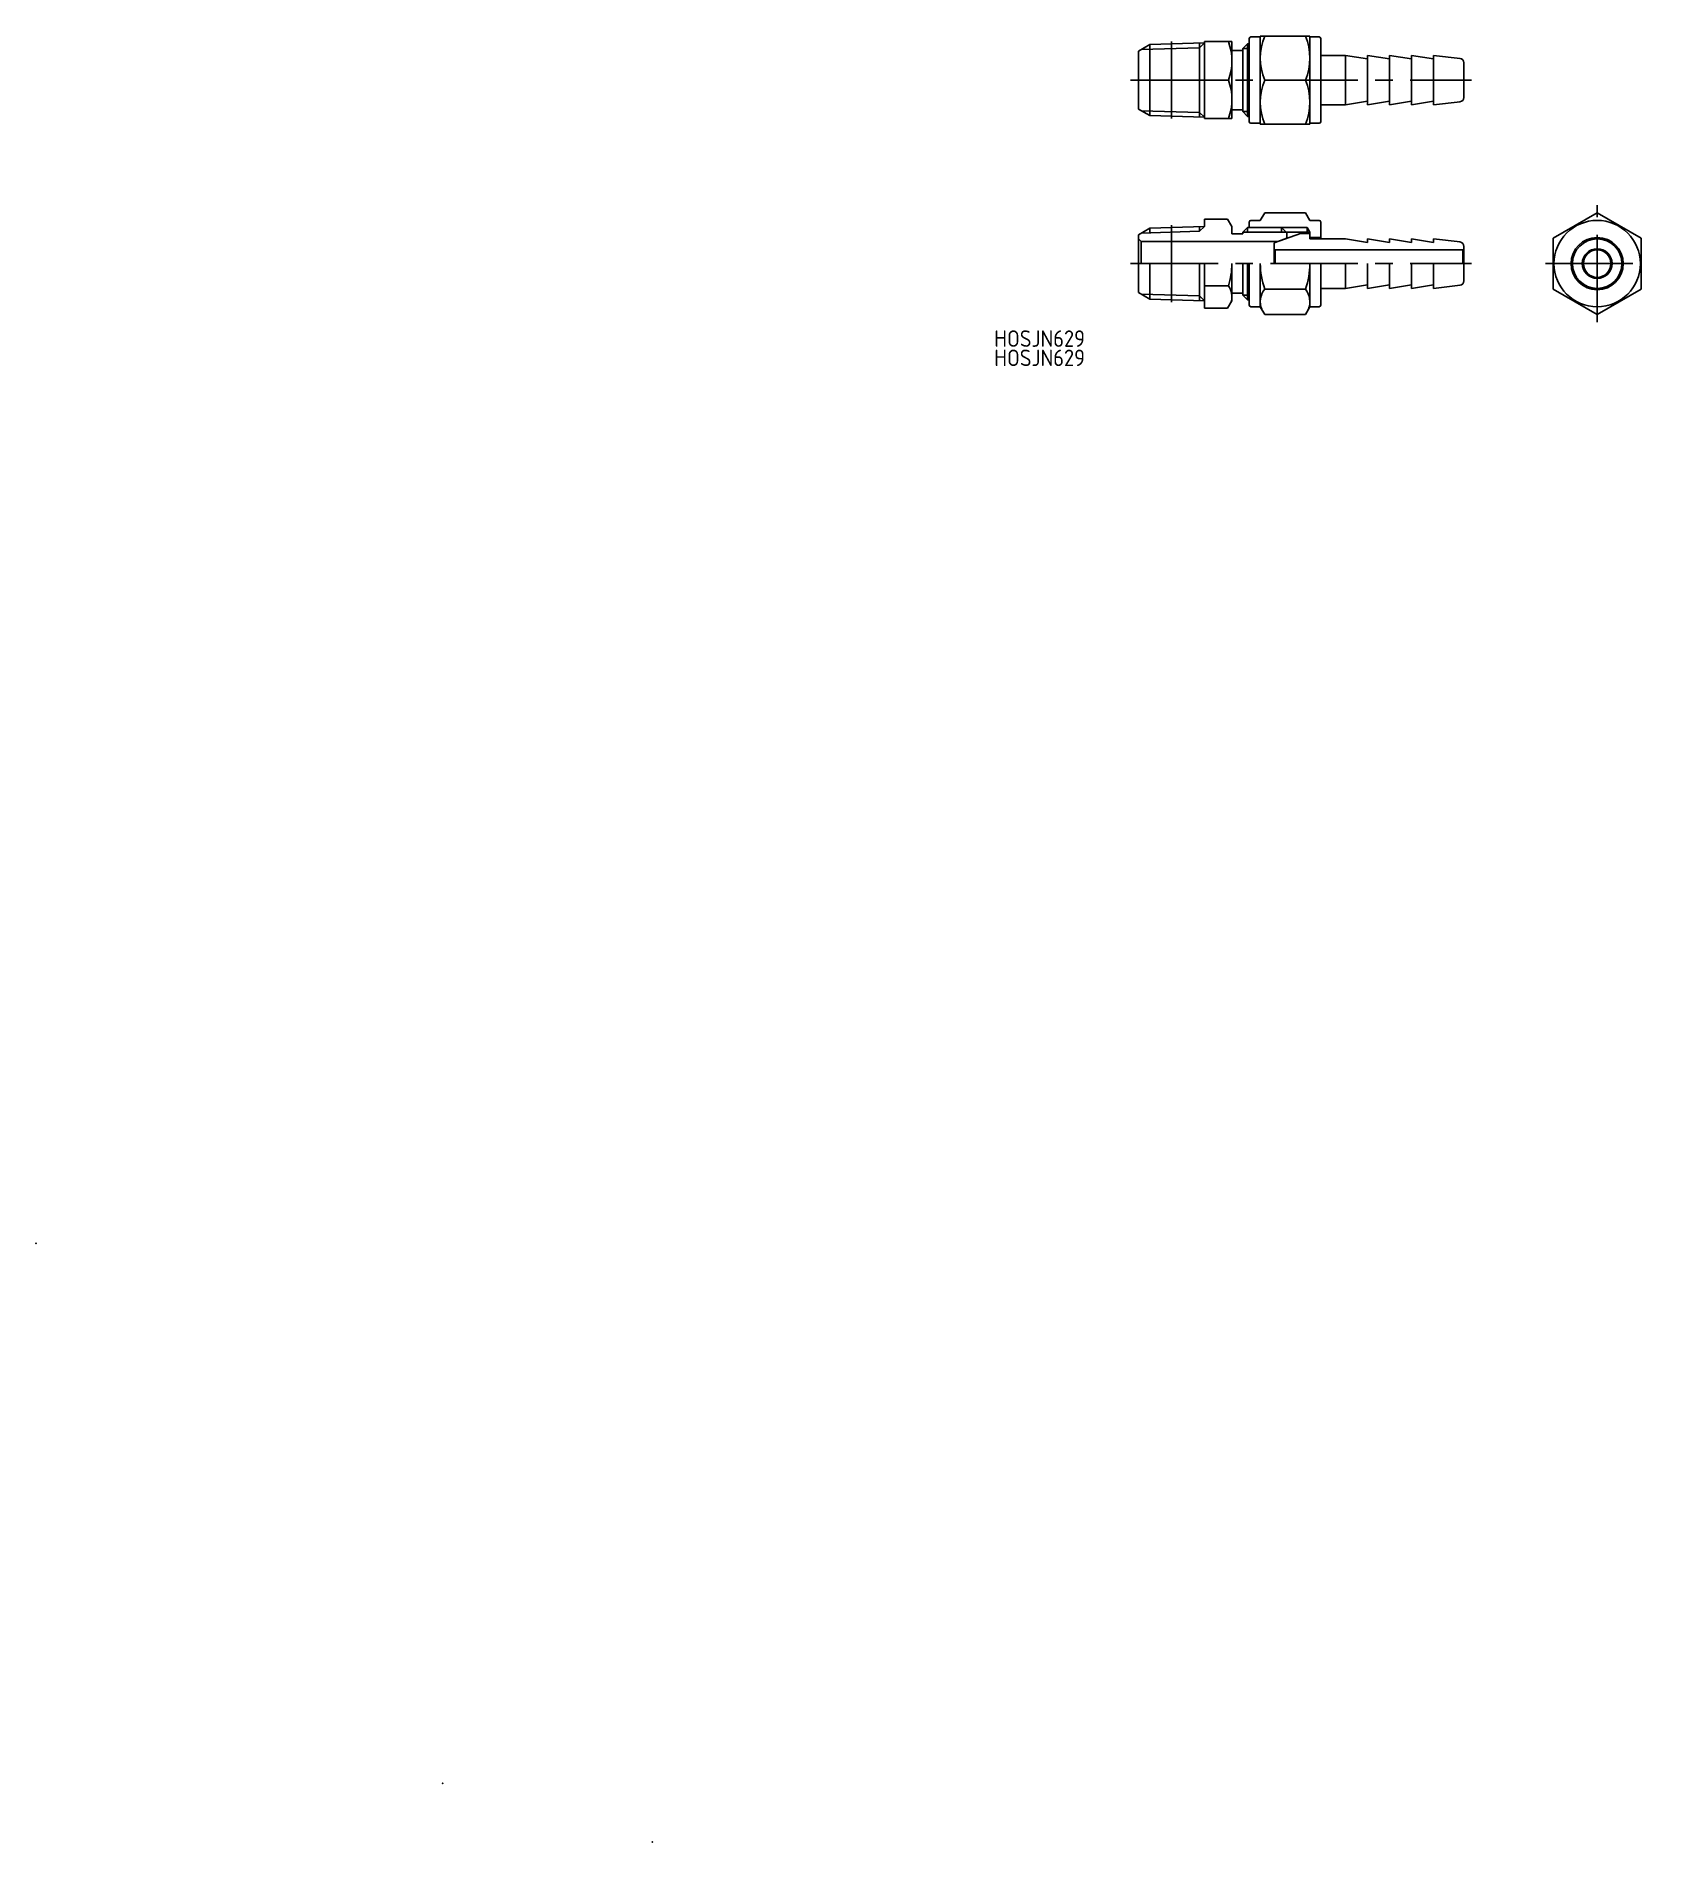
# Model space of a CAD drawing. Extents: x 0 to 293, y -109 to 219.
import ezdxf

# ---------------------------------------------------------------- set-up
doc = ezdxf.new("R2010")
doc.units = 0
doc.header["$LTSCALE"] = 0.5
doc.linetypes.add('CENTER', pattern=[50.8, 31.75, -6.35, 6.35, -6.35])
doc.layers.get('0').update_dxf_attribs({"linetype": 'CONTINUOUS'})
doc.layers.add('CENTER', color=1, linetype='CENTER')
doc.styles.get("Standard").update_dxf_attribs({"font": 'ISOCP.SHX', "bigfont": 'EXTFONT.SHX'})

msp = doc.modelspace()

# ---------------------------------------------------------------- linework, layer by layer
at = {"color": 7, "linetype": 'CONTINUOUS'}
for p, q in [((200.33, 216.7), (202.42, 217.91)), ((200.33, 211.45), (200.33, 216.7)), ((202.42, 217.91), (212.33, 218.22)), ((202.42, 217.91), (202.42, 211.45)), ((211.44, 218.19), (211.44, 211.45)), ((212.33, 211.45), (212.33, 218.45)), ((212.33, 218.45), (217.33, 218.45)), ((217.33, 218.45), (217.33, 211.45)), ((217.33, 216.85), (219.33, 216.85)), ((219.33, 217.18), (220.18, 218.03)), ((219.33, 211.45), (219.33, 217.18)), ((220.49, 218.03), (220.18, 218.03)), ((220.18, 218.03), (220.18, 211.45)), ((220.49, 211.45), (220.49, 219)), ((220.79, 219.3), (222.49, 219.3)), ((222.49, 219.45), (231.49, 219.45)), ((222.49, 219.45), (222.49, 211.45)), ((231.49, 219.45), (231.49, 211.45)), ((231.49, 219.3), (233.19, 219.3)), ((233.49, 219), (233.49, 211.45)), ((233.49, 215.95), (237.99, 215.95)), ((237.99, 215.95), (241.99, 215.3)), ((237.99, 215.95), (237.99, 211.45)), ((237.99, 215.95), (237.99, 211.45)), ((241.99, 215.95), (245.99, 215.3)), ((241.99, 215.95), (241.99, 211.45)), ((241.99, 215.3), (241.99, 211.45)), ((245.99, 215.95), (249.99, 215.3)), ((245.99, 215.95), (245.99, 211.45)), ((245.99, 215.3), (245.99, 211.45)), ((249.99, 215.95), (253.99, 215.3)), ((249.99, 215.95), (249.99, 211.45)), ((249.99, 215.3), (249.99, 211.45)), ((253.99, 215.95), (258.79, 215.39)), ((253.99, 215.95), (253.99, 211.45)), ((253.99, 215.3), (253.99, 211.45)), ((259.49, 208.31), (259.49, 214.59)), ((200.33, 211.45), (200.33, 206.2)), ((202.42, 205), (202.42, 211.45)), ((211.44, 204.71), (211.44, 211.45)), ((212.33, 211.45), (212.33, 204.45)), ((216.7, 211.45), (212.33, 211.45)), ((217.33, 204.45), (217.33, 211.45)), ((219.33, 211.45), (219.33, 205.73)), ((220.18, 204.87), (220.18, 211.45)), ((220.49, 211.45), (220.49, 203.9)), ((222.49, 203.45), (222.49, 211.45)), ((230.69, 211.45), (223.29, 211.45)), ((231.49, 203.45), (231.49, 211.45)), ((233.49, 203.9), (233.49, 211.45)), ((237.99, 206.95), (237.99, 211.45)), ((237.99, 206.95), (237.99, 211.45)), ((241.99, 206.95), (241.99, 211.45)), ((241.99, 207.6), (241.99, 211.45)), ((245.99, 206.95), (245.99, 211.45)), ((245.99, 207.6), (245.99, 211.45)), ((249.99, 206.95), (249.99, 211.45)), ((249.99, 207.6), (249.99, 211.45)), ((253.99, 206.95), (253.99, 211.45)), ((253.99, 207.6), (253.99, 211.45)), ((233.49, 206.95), (237.99, 206.95)), ((237.99, 206.95), (241.99, 207.6)), ((241.99, 206.95), (245.99, 207.6)), ((245.99, 206.95), (249.99, 207.6)), ((249.99, 206.95), (253.99, 207.6)), ((253.99, 206.95), (258.79, 207.52)), ((200.33, 206.2), (202.42, 205)), ((202.42, 205), (212.33, 204.69)), ((212.33, 204.45), (217.33, 204.45)), ((217.33, 206.05), (219.33, 206.05)), ((219.33, 205.73), (220.18, 204.87)), ((220.49, 204.87), (220.18, 204.87)), ((220.79, 203.6), (222.49, 203.6)), ((231.49, 203.6), (233.19, 203.6)), ((222.49, 203.45), (231.49, 203.45)), ((222.49, 185.95), (223.29, 187.34)), ((230.69, 187.34), (223.29, 187.34)), ((231.49, 185.95), (230.69, 187.34)), ((200.33, 183.35), (202.42, 184.56)), ((202.42, 184.56), (212.33, 184.87)), ((202.42, 184.56), (202.42, 183.7)), ((211.44, 183.98), (211.44, 184.84)), ((212.33, 186.18), (216.56, 186.18)), ((212.33, 184.87), (212.33, 186.18)), ((217.33, 184.85), (216.56, 186.18)), ((217.33, 184.85), (217.33, 183.5)), ((219.33, 183.82), (220.18, 184.68)), ((219.33, 183.5), (219.33, 183.82)), ((226.33, 184.68), (220.18, 184.68)), ((220.18, 184.68), (220.18, 183.82)), ((220.49, 185.65), (220.49, 184.68)), ((220.49, 184.82), (220.64, 184.68)), ((222.49, 185.95), (220.79, 185.95)), ((221.49, 183.82), (231.49, 183.82)), ((227.33, 183.68), (226.33, 184.68)), ((226.33, 184.68), (226.33, 183.82)), ((231, 184.68), (231, 183.6)), ((233.19, 185.95), (231.49, 185.95)), ((231.49, 182.72), (231.49, 183.82)), ((233.49, 182.6), (233.49, 185.65)), ((200.33, 178.1), (200.33, 183.35)), ((200.83, 182.1), (200.33, 182.6)), ((200.83, 182.1), (225.68, 182.1)), ((200.83, 182.1), (200.83, 178.1)), ((217.33, 183.5), (219.33, 183.5)), ((224.99, 181.85), (229.8, 183.6)), ((224.99, 178.1), (224.99, 181.85)), ((225.19, 180.6), (224.99, 180.8)), ((224.99, 180.6), (224.99, 180.6)), ((225.19, 180.6), (259.29, 180.6)), ((225.19, 180.6), (225.19, 178.1)), ((227.33, 182.7), (225.68, 182.1)), ((227.33, 182.7), (227.33, 183.68)), ((229.8, 183.6), (231.49, 183.6)), ((231.49, 182.6), (231.49, 183.6)), ((233.49, 182.85), (231.49, 182.85)), ((231.49, 182.6), (231.49, 182.72)), ((231.49, 182.6), (237.99, 182.6)), ((237.99, 182.6), (241.99, 181.95)), ((241.99, 182.6), (245.99, 181.95)), ((241.99, 181.95), (241.99, 182.6)), ((245.99, 181.95), (245.99, 182.6)), ((245.99, 182.6), (249.99, 181.95)), ((249.99, 182.6), (253.99, 181.95)), ((249.99, 181.95), (249.99, 182.6)), ((253.99, 181.95), (253.99, 182.6)), ((253.99, 182.6), (258.79, 182.03)), ((259.49, 180.8), (259.29, 180.6)), ((259.29, 180.6), (259.29, 178.1)), ((259.49, 174.96), (259.49, 181.24)), ((200.33, 178.1), (200.33, 172.85)), ((202.42, 171.64), (202.42, 178.1)), ((211.44, 171.36), (211.44, 178.1)), ((212.33, 178.1), (212.33, 170.02)), ((217.33, 171.35), (217.33, 178.1)), ((219.33, 178.1), (219.33, 172.38)), ((220.18, 171.52), (220.18, 178.1)), ((220.49, 178.1), (220.49, 170.55)), ((222.49, 178.1), (222.49, 173.48)), ((231.49, 173.6), (231.49, 178.1)), ((231.49, 172.6), (231.49, 178.1)), ((231.49, 173.48), (231.49, 178.1)), ((231.49, 173.6), (231.49, 178.1)), ((231.49, 173.6), (231.49, 178.1)), ((233.49, 170.55), (233.49, 178.1)), ((237.99, 173.6), (237.99, 178.1)), ((237.99, 173.6), (237.99, 178.1)), ((241.99, 173.6), (241.99, 178.1)), ((241.99, 174.25), (241.99, 178.1)), ((245.99, 173.6), (245.99, 178.1)), ((245.99, 174.25), (245.99, 178.1)), ((249.99, 173.6), (249.99, 178.1)), ((249.99, 174.25), (249.99, 178.1)), ((253.99, 173.6), (253.99, 178.1)), ((253.99, 174.25), (253.99, 178.1)), ((216.7, 174.06), (212.33, 174.06)), ((237.99, 173.6), (241.99, 174.25)), ((241.99, 173.6), (245.99, 174.25)), ((245.99, 173.6), (249.99, 174.25)), ((249.99, 173.6), (253.99, 174.25)), ((253.99, 173.6), (258.79, 174.17)), ((200.33, 172.85), (202.42, 171.64)), ((202.42, 171.64), (212.33, 171.33)), ((217.33, 171.35), (216.56, 170.02)), ((217.33, 172.7), (219.33, 172.7)), ((219.33, 172.38), (220.18, 171.52)), ((220.49, 171.52), (220.18, 171.52)), ((222.49, 173.48), (222.49, 170.25)), ((230.69, 173.48), (223.29, 173.48)), ((231.49, 170.25), (231.49, 173.48)), ((233.49, 173.6), (237.99, 173.6)), ((212.33, 170.02), (216.56, 170.02)), ((220.79, 170.25), (222.49, 170.25)), ((222.49, 170.25), (223.29, 168.86)), ((223.29, 168.86), (230.69, 168.86)), ((231.49, 170.25), (230.69, 168.86)), ((231.49, 170.25), (233.19, 170.25))]:
    msp.add_line(p, q, dxfattribs=at)
at = {"color": 3, "linetype": 'CONTINUOUS'}
for p, q in [((200.85, 217), (211.44, 217.33)), ((212.33, 218.22), (211.44, 217.33)), ((220.49, 217.18), (219.33, 217.18)), ((200.85, 205.9), (211.44, 205.57)), ((212.33, 204.69), (211.44, 205.57)), ((220.49, 205.73), (219.33, 205.73)), ((200.85, 183.65), (211.44, 183.98)), ((212.33, 184.87), (211.44, 183.98)), ((227.18, 183.82), (219.33, 183.82)), ((220.64, 184.68), (231, 184.68)), ((231.49, 183.82), (231, 184.68)), ((200.85, 172.55), (211.44, 172.22)), ((212.33, 171.33), (211.44, 172.22)), ((220.49, 172.38), (219.33, 172.38))]:
    msp.add_line(p, q, dxfattribs=at)
at = {"color": 7, "linetype": 'CONTINUOUS'}
msp.add_lwpolyline([(275.72, 173.48), (283.72, 168.86), (291.72, 173.48), (291.72, 182.72), (283.72, 187.34), (275.72, 182.72)], close=True, dxfattribs=at)
for radius in [7.85, 4.75, 4.5, 2.7, 2.5]:
    msp.add_circle((283.72, 178.1), radius, dxfattribs=at)
for centre, radius, start, end in [((207.22, 214.95), 10.11, 339.7438, 20.2562), ((220.79, 219), 0.3, 90, 180), ((232.88, 215.45), 10.39, 157.3489, 202.6511), ((221.11, 215.45), 10.39, 337.3489, 22.6511), ((233.19, 219), 0.3, 0, 90), ((258.69, 214.59), 0.8, 360, 83.2599), ((207.22, 207.95), 10.11, 339.7438, 20.2562), ((232.88, 207.45), 10.39, 157.3489, 202.6511), ((221.11, 207.45), 10.39, 337.3489, 22.6511), ((258.69, 208.31), 0.8, 276.7401, 0), ((220.79, 203.9), 0.3, 180, 270), ((233.19, 203.9), 0.3, 270, 0), ((220.79, 185.65), 0.3, 90, 180), ((233.19, 185.65), 0.3, 0, 90), ((258.69, 181.24), 0.8, 0, 83.2599), ((203.95, 178.1), 13.37, 342.412, 0), ((236.21, 178.1), 13.72, 180, 199.6802), ((217.78, 178.1), 13.72, 340.3198, 0), ((213.75, 172.04), 3.58, 345.8165, 34.3842), ((258.69, 174.96), 0.8, 276.7401, 0), ((226.22, 171.17), 3.73, 141.7366, 201.7366), ((227.76, 171.17), 3.73, 338.2634, 38.2634), ((220.79, 170.55), 0.3, 180, 270), ((233.19, 170.55), 0.3, 270, 0)]:
    msp.add_arc(centre, radius, start, end, dxfattribs=at)
for p in [(0, 0), (73.88, -98.12), (73.88, -98.12), (73.88, -98.12), (73.88, -98.12), (73.88, -98.12), (73.88, -98.12), (73.88, -98.12), (112.02, -108.79), (112.02, -108.79), (112.02, -108.79)]:
    msp.add_point(p)
at = {"layer": 'CENTER', "color": 1, "linetype": 'CENTER'}
for p, q in [((206.34, 218.45), (206.34, 204.45)), ((198.93, 211.45), (260.89, 211.45)), ((283.72, 167.47), (283.72, 188.73)), ((206.34, 185.1), (206.34, 171.1)), ((198.93, 178.1), (260.89, 178.1)), ((274.32, 178.1), (293.12, 178.1))]:
    msp.add_line(p, q, dxfattribs=at)

# ---------------------------------------------------------------- texts
at = {"color": 7, "linetype": 'CONTINUOUS'}
for p in [(174.13, 162.97), (174.13, 159.47)]:
    msp.add_text('HOSJN629', height=3, dxfattribs=at).set_placement(p)

doc.saveas('drawing.dxf')
